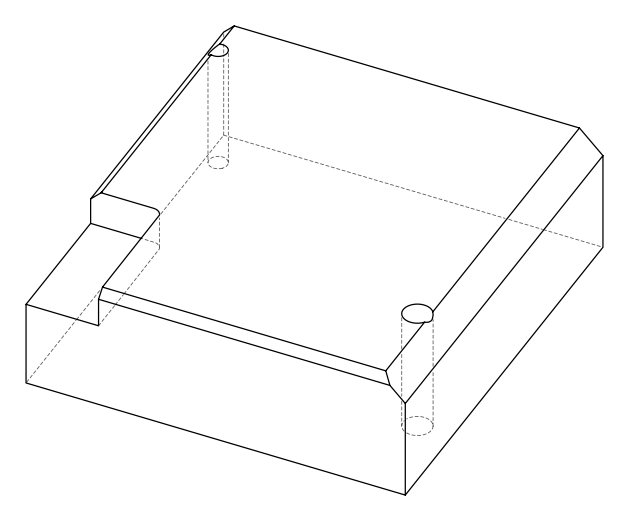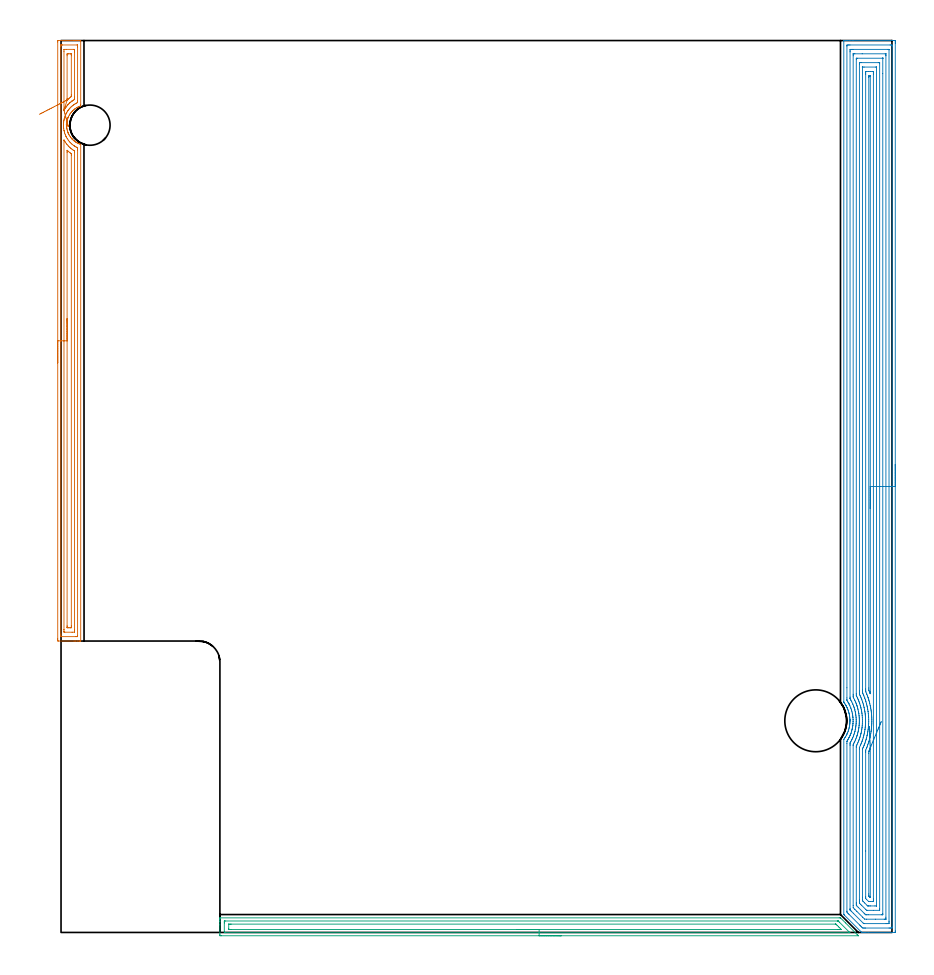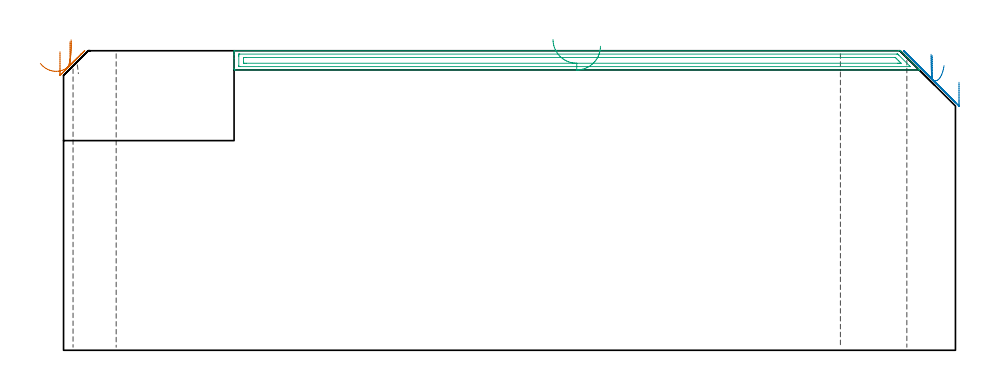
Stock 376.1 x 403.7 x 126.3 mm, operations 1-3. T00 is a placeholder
(PLAN: 9 operations, 6 tool changes, 66.7 min)
(1 AREA_MILL | FG_CHAMFER_SURFACE | UGT0205_001 | 8.91 min | 15026 mm3)
(2 AREA_MILL_1 | FG_CHAMFER_SURFACE_1 | UGT0205_001 | 29.22 min | 109583 mm3)
(3 AREA_MILL_2 | FG_CHAMFER_SURFACE_2 | UGT0205_001 | 7.07 min | 9468 mm3)
(4 MILL_CORNER_NOTCH_RECTANGULAR | CORNER_NOTCH_RECTANGULAR | NXT0201_012 | Follow Part, ap 4, ae 75% | 19.7 min | 358219 mm3)
(5 SPOT_DRILL | STEP1HOLE | NXT0321_9005460120000 | 0.05 min | 155 mm3)
(6 DRILL_BLIND_HOLE_INTO_CENTER | STEP1HOLE | UGT0301_229 | 0.08 min | 1547 mm3)
(7 GUN_DRILL_THROUGH_HOLE | STEP1HOLE | UGT0307_008 | 0.63 min | 10473 mm3)
(8 DRILL_TO_ENLARGE_THROUGH_HOLE | STEP1HOLE | UGT0301_251 | 0.54 min | 20427 mm3)
(9 INDEXABLE_INSERT_DRILL_THROUGH_HOLE_FROM_SOLID | STEP1HOLE_1 | NXT0302_027 | 0.52 min | 77670 mm3)
(TOOL UGT0205_001 | Chamfer Mill 20 x 3 x 45 deg. | D20 FL50 Z2)
(TOOL NXT0201_012 | ENDMILL 16mm [2P460-1600-NA 1630] | D16 FL38 Z6)
(TOOL NXT0321_9005460120000 | NC Spot Drill, 142deg, 12mm, Carbide, Uncoated | D12 PA142 FL30 Z2)
(TOOL UGT0301_229 | Twist Drill 11.9 mm | D11.9 PA118 FL100 Z2)
(TOOL UGT0307_008 | Gun Drill 11 mm | D11 PA130 FL24 Z1)
(TOOL UGT0301_251 | Twist Drill 18.2 mm | D18.2 PA118 FL135 Z2)
(TOOL NXT0302_027 | Index. Insert Drill 28mm [880-D2800L32-05] | D28 PA176 FL140 Z2)
(OP 1 AREA_MILL)
G17 G21 G94 G90
T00 M6
G54
G17 G0 G90 X-1.5 Y257.8 S1061 M3
G43 Z136.3 H0
Z125.9
G94 G1 Y257.838 Z125.028 F250.
Y257.952 Z124.164
Y258.141 Z123.312
Y258.403 Z122.48
Y258.737 Z121.674
Y259.14 Z120.9
Y259.609 Z120.164
Y260.14 Z119.472
Y260.729 Z118.829
Y261.372 Z118.24
Y262.064 Z117.708
Y262.8 Z117.24
Y263.574 Z116.837
Y264.38 Z116.503
Y265.212 Z116.241
Y266.064 Z116.052
Y266.928 Z115.938
Y267.8 Z115.9
X-1.499 Y403.087 Z115.901
X-1.497 Y403.471 Z115.902
X-1.492 Y403.69 Z115.905
X-1.12 Y403.7 Z116.277
X5.891 Z123.285
X6.441 Z123.837
X6.767 Z124.163
X7.317 Z124.713
X7.644 Z125.038
X8.297 Z125.696
X8.617 Z126.016
X8.76 Y403.698 Z126.153
X8.898 Y403.69 Z126.288
X8.9 Y403.534 Z126.3
Y374.512
X8.901 Y374.098 Z126.284
X8.783 Y374.052 Z126.171
X8.6 Y373.983 Z125.997
X8.52 Y373.954 Z125.918
X8.329 Y373.884 Z125.725
X8.082 Y373.782 Z125.476
X7.908 Y373.711 Z125.306
X7.883 Y373.701 Z125.282
X7.548 Y373.547 Z124.948
X6.988 Y373.234 Z124.388
X6.544 Y372.955 Z123.942
X6.329 Y372.807 Z123.727
X6.108 Y372.655 Z123.506
X5.641 Y372.263 Z123.04
X5.202 Y371.865 Z122.598
X5.169 Y371.833 Z122.566
X5.098 Y371.762 Z122.496
X4.705 Y371.322 Z122.103
X4.329 Y370.87 Z121.728
X4.138 Y370.59 Z121.535
X4.017 Y370.412 Z121.414
X3.866 Y370.171 Z121.264
X3.745 Y369.977 Z121.144
X3.412 Y369.362 Z120.811
X3.317 Y369.154 Z120.713
X3.285 Y369.085 Z120.682
X3.262 Y369.029 Z120.66
X3.156 Y368.769 Z120.555
X3.132 Y368.707 Z120.529
X3.105 Y368.641 Z120.503
X2.97 Y368.261 Z120.37
X2.946 Y368.193 Z120.346
X2.817 Y367.748 Z120.215
X2.71 Y367.3 Z120.107
X2.682 Y367.158 Z120.081
X2.626 Y366.855 Z120.024
X2.577 Y366.475 Z119.968
X2.567 Y366.408 Z119.96
X2.518 Y365.933 Z119.917
X2.513 Y365.727 Z119.91
Y365.724
X2.511 Y365.582 Z119.901
X2.509 Y365.516 Z119.9
Y365.324 Z119.899
X2.508 Y365.191 Z119.904
X2.512 Y365.026 Z119.912
X2.518 Y364.867 Z119.917
X2.537 Y364.623 Z119.937
X2.59 Y364.176 Z119.987
X2.652 Y363.796 Z120.047
X2.661 Y363.731 Z120.059
X2.757 Y363.283 Z120.156
X2.876 Y362.838 Z120.273
X3.022 Y362.39 Z120.419
X3.078 Y362.239 Z120.476
X3.165 Y362.01 Z120.56
X3.188 Y361.946 Z120.584
X3.239 Y361.822 Z120.639
X3.262 Y361.767 Z120.662
X3.295 Y361.689 Z120.694
X3.354 Y361.563 Z120.752
X3.413 Y361.436 Z120.811
X3.612 Y361.054 Z121.01
X3.754 Y360.811 Z121.154
X3.877 Y360.603 Z121.276
X4.164 Y360.161 Z121.563
X4.306 Y359.964 Z121.706
X4.586 Y359.611 Z121.985
X4.879 Y359.269 Z122.278
X4.92 Y359.227 Z122.319
X5.015 Y359.13 Z122.41
X5.108 Y359.033 Z122.505
X5.201 Y358.937 Z122.599
X5.504 Y358.651 Z122.903
X5.748 Y358.438 Z123.145
X5.818 Y358.377 Z123.215
X5.891 Y358.32 Z123.288
X6.094 Y358.161 Z123.494
X6.123 Y358.14 Z123.523
X6.329 Y357.997 Z123.725
X6.536 Y357.85 Z123.936
X6.547 Y357.843 Z123.947
X6.767 Y357.703 Z124.163
X6.989 Y357.559 Z124.387
X7.014 Y357.545 Z124.411
X7.116 Y357.484 Z124.513
X7.205 Y357.437 Z124.602
X7.496 Y357.285 Z124.895
X7.883 Y357.1 Z125.282
X8.009 Y357.048 Z125.407
X8.082 Y357.019 Z125.478
X8.247 Y356.95 Z125.646
X8.328 Y356.916 Z125.726
X8.777 Y356.751 Z126.176
X8.895 Y356.701 Z126.292
X8.9 Y356.652 Z126.3
Y132.066
X8.898 Y131.91 Z126.289
X8.76 Y131.902 Z126.153
X8.617 Y131.9 Z126.016
X8.297 Z125.696
X7.644 Z125.038
X6.441 Z123.837
X5.891 Z123.285
X-1.12 Y131.901 Z116.277
X-1.492 Y131.91 Z115.905
X-1.497 Y132.129 Z115.902
X-1.5 Y132.513 Z115.9
Y132.9
Y267.8
X-0.086 Z117.314
Y401.14
X-0.085 Y401.301 Z117.315
X-0.08 Y401.666 Z117.32
X-0.079 Y401.682 Z117.321
X-0.062 Y401.69 Z117.338
X0.007 Y401.695 Z117.407
X0.111 Y401.698 Z117.511
X0.242 Y401.7 Z117.642
X0.633 Z118.033
X7.253 Y401.699 Z124.653
X7.422 Y401.697 Z124.822
X7.452 Y401.694 Z124.852
X7.479 Y401.69 Z124.879
X7.48 Y401.651 Z124.88
X7.484 Y401.463 Z124.884
X7.485 Y401.301 Z124.885
X7.486 Y400.569 Z124.886
Y376.298
X7.484 Y375.932 Z124.884
X7.482 Y375.749 Z124.882
X7.479 Y375.659 Z124.879
X7.473 Y375.625 Z124.873
X7.444 Y375.609 Z124.844
X7.029 Y375.405 Z124.429
X6.859 Y375.311 Z124.259
X6.767 Y375.258 Z124.167
X6.305 Y374.983 Z123.705
X5.891 Y374.723 Z123.291
X5.765 Y374.64 Z123.165
X5.581 Y374.512 Z122.981
X5.262 Y374.26 Z122.662
X5.015 Y374.055 Z122.415
X4.783 Y373.854 Z122.183
X4.521 Y373.619 Z121.921
X4.325 Y373.428 Z121.725
X4.138 Y373.229 Z121.538
X3.903 Y372.966 Z121.303
X3.694 Y372.726 Z121.094
X3.499 Y372.484 Z120.899
X3.262 Y372.174 Z120.662
X3.122 Y371.975 Z120.522
X3.026 Y371.833 Z120.426
X2.777 Y371.434 Z120.177
X2.491 Y370.94 Z119.891
X2.386 Y370.746 Z119.786
X2.155 Y370.281 Z119.555
X2.051 Y370.047 Z119.451
X1.893 Y369.655 Z119.293
X1.712 Y369.154 Z119.112
X1.509 Y368.502 Z118.909
X1.459 Y368.312 Z118.859
X1.447 Y368.261 Z118.847
X1.364 Y367.889 Z118.764
X1.303 Y367.577 Z118.703
X1.265 Y367.368 Z118.665
X1.184 Y366.806 Z118.584
X1.15 Y366.475 Z118.55
X1.11 Y365.988 Z118.51
X1.098 Y365.582 Z118.498
X1.1 Y365.105 Z118.5
X1.116 Y364.689 Z118.516
X1.166 Y364.145 Z118.566
X1.207 Y363.796 Z118.607
X1.327 Y363.089 Z118.727
X1.367 Y362.903 Z118.767
X1.509 Y362.3 Z118.909
X1.59 Y362.01 Z118.99
X1.604 Y361.962 Z119.004
X1.628 Y361.889 Z119.028
X1.904 Y361.117 Z119.304
X2.197 Y360.416 Z119.597
X2.292 Y360.224 Z119.692
X2.386 Y360.046 Z119.786
X2.794 Y359.331 Z120.194
X3.262 Y358.618 Z120.662
X3.335 Y358.512 Z120.735
X3.355 Y358.485 Z120.755
X3.392 Y358.438 Z120.792
X3.732 Y358.027 Z121.132
X4.138 Y357.558 Z121.538
X4.151 Y357.545 Z121.551
X4.592 Y357.119 Z121.992
X5.015 Y356.733 Z122.415
X5.108 Y356.652 Z122.508
X5.891 Y356.081 Z123.291
X6.081 Y355.953 Z123.481
X6.38 Y355.759 Z123.78
X6.767 Y355.544 Z124.167
X7.203 Y355.314 Z124.603
X7.376 Y355.229 Z124.776
X7.424 Y355.204 Z124.824
X7.472 Y355.176 Z124.872
X7.479 Y355.13 Z124.879
X7.483 Y355.03 Z124.883
X7.485 Y354.866 Z124.885
X7.486 Y354.134 Z124.886
Y134.46
X7.485 Y134.299 Z124.885
X7.48 Y133.934 Z124.88
X7.479 Y133.918 Z124.879
X7.462 Y133.91 Z124.862
X7.393 Y133.905 Z124.793
X7.289 Y133.902 Z124.689
X7.159 Y133.9 Z124.559
X6.767 Z124.167
X0.147 Z117.547
X-0.022 Y133.903 Z117.378
X-0.052 Y133.906 Z117.348
X-0.079 Y133.91 Z117.321
X-0.08 Y133.949 Z117.32
X-0.084 Y134.137 Z117.316
X-0.085 Y134.299 Z117.315
X-0.086 Y135.031 Z117.314
Y267.8
X1.328 Z118.728
X1.329 Y358.438 Z118.729
X1.33 Y358.525 Z118.73
X1.332 Y358.619 Z118.732
X1.335 Y358.673 Z118.735
X1.384 Y358.595 Z118.784
X1.435 Y358.513 Z118.835
X1.479 Y358.438 Z118.879
X1.509 Y358.386 Z118.909
X1.826 Y357.869 Z119.226
X2.04 Y357.545 Z119.44
X2.386 Y357.04 Z119.786
X2.696 Y356.652 Z120.096
X3.262 Y355.999 Z120.662
X3.495 Y355.759 Z120.895
X3.822 Y355.441 Z121.222
X4.138 Y355.156 Z121.538
X4.477 Y354.866 Z121.877
X5.015 Y354.47 Z122.415
X5.297 Y354.266 Z122.697
X5.736 Y353.973 Z123.136
X5.891 Y353.879 Z123.291
X5.994 Y353.816 Z123.394
X6.048 Y353.779 Z123.448
X6.059 Y353.771 Z123.459
X6.065 Y353.736 Z123.465
X6.067 Y353.632 Z123.467
X6.071 Y353.264 Z123.471
Y353.08
Y136.794
X6.066 Y136.085 Z123.466
X6.065 Y135.908 Z123.465
X5.015 Y135.9 Z122.415
X1.689 Y135.901 Z119.089
X1.509 Y135.905 Z118.909
X1.335 Y135.911 Z118.735
X1.332 Y136.085 Z118.732
X1.33 Y136.267 Z118.73
X1.329 Y136.978 Z118.729
X1.328 Y137.162 Z118.728
Y267.8
X2.743 Z120.143
Y353.08
X2.745 Y353.606 Z120.145
X2.75 Y353.973 Z120.15
X2.757 Y354.03 Z120.157
X2.824 Y353.973 Z120.224
X3.262 Y353.574 Z120.662
X3.84 Y353.08 Z121.24
X4.138 Y352.853 Z121.538
X4.515 Y352.569 Z121.915
X4.628 Y352.481 Z122.028
X4.651 Y352.459 Z122.051
X4.653 Y352.427 Z122.053
X4.656 Y352.363 Z122.056
X4.657 Y352.187 Z122.057
Y351.658
Y138.764
X4.656 Y138.236 Z122.056
X4.654 Y138.059 Z122.054
X4.651 Y137.926 Z122.051
X4.562 Y137.91 Z121.962
X4.138 Y137.901 Z121.538
X4.109 Y137.9 Z121.509
X3.233 Z120.633
X2.841 Y137.907 Z120.241
X2.749 Y137.91 Z120.149
X2.746 Y137.972 Z120.146
X2.744 Y138.036 Z120.144
X2.743 Y138.4 Z120.143
Y138.764
Y267.8
Y268.672 Z120.181
Y269.537 Z120.295
Y270.388 Z120.483
Y271.22 Z120.746
Y272.026 Z121.08
Y272.8 Z121.482
Y273.536 Z121.951
Y274.228 Z122.482
Y274.871 Z123.072
Y275.46 Z123.715
Y275.992 Z124.407
Y276.46 Z125.143
Y276.863 Z125.916
Y277.197 Z126.722
Y277.459 Z127.554
Y277.648 Z128.406
Y277.762 Z129.271
Y277.8 Z130.143
G0 Z136.3
X3.184 Y365.171
Z130.91
G1 X3.231 Y364.997 Z130.057
X3.258 Y364.895 Z129.191
X3.266 Y364.867 Z128.319
X3.254 Y364.912 Z127.448
X3.222 Y365.03 Z126.584
X3.171 Y365.221 Z125.734
X3.102 Y365.482 Z124.905
X3.014 Y365.813 Z124.102
X2.908 Y366.209 Z123.332
X2.786 Y366.669 Z122.601
X2.647 Y367.189 Z121.914
X2.494 Y367.765 Z121.277
X2.327 Y368.392 Z120.694
X2.147 Y369.066 Z120.17
X1.957 Y369.781 Z119.709
X1.757 Y370.533 Z119.314
X1.549 Y371.315 Z118.988
X1.334 Y372.122 Z118.734
X1.333 Y372.126 Z118.733
X1.331 Y372.173 Z118.731
X1.329 Y372.541 Z118.729
X1.328 Y372.726 Z118.728
X1.329 Y398.806 Z118.729
X1.334 Y399.515 Z118.734
X1.335 Y399.692 Z118.735
X2.386 Y399.7 Z119.786
X5.711 Y399.699 Z123.111
X5.891 Y399.695 Z123.291
X6.065 Y399.689 Z123.465
X6.068 Y399.515 Z123.468
X6.07 Y399.333 Z123.47
X6.071 Y398.622 Z123.471
X6.072 Y398.438 Z123.472
X6.071 Y378.084 Z123.471
X6.068 Y377.371 Z123.468
X6.065 Y377.191 Z123.465
X6.057 Y377.022 Z123.457
X5.891 Y376.916 Z123.291
X5.519 Y376.677 Z122.919
X5.015 Y376.35 Z122.415
X4.984 Y376.329 Z122.384
X4.939 Y376.298 Z122.339
X4.491 Y375.938 Z121.891
X4.138 Y375.643 Z121.538
X4.011 Y375.534 Z121.411
X3.868 Y375.405 Z121.268
X3.555 Y375.106 Z120.955
X3.262 Y374.8 Z120.662
X3.125 Y374.651 Z120.525
X3.002 Y374.512 Z120.402
X2.719 Y374.172 Z120.119
X2.386 Y373.761 Z119.786
X2.324 Y373.681 Z119.724
X2.279 Y373.619 Z119.679
X1.966 Y373.153 Z119.366
X1.693 Y372.726 Z119.093
X1.623 Y372.609 Z119.023
X1.392 Y372.212 Z118.792
X1.339 Y372.128 Z118.739
X1.334 Y372.122 Z118.734
X2.751 Y376.774 Z120.151
X2.748 Y376.785 Z120.148
X2.745 Y376.824 Z120.145
X2.743 Y377.191 Z120.143
Y377.353
Y396.836
X2.744 Y397.364 Z120.144
X2.747 Y397.541 Z120.147
X2.749 Y397.674 Z120.149
X2.839 Y397.69 Z120.239
X3.262 Y397.699 Z120.662
X3.291 Y397.7 Z120.691
X4.138 Z121.538
X4.167 Z121.567
X4.559 Y397.692 Z121.959
X4.651 Y397.69 Z122.051
X4.654 Y397.628 Z122.054
X4.655 Y397.564 Z122.055
X4.657 Y397.201 Z122.057
Y396.836
Y379.341
X4.656 Y378.977 Z122.056
X4.653 Y378.452 Z122.053
X4.65 Y378.359 Z122.05
X4.642 Y378.324 Z122.042
X4.605 Y378.297 Z122.005
X4.304 Y378.084 Z121.704
X4.209 Y378.012 Z121.609
X4.138 Y377.956 Z121.538
X3.72 Y377.616 Z121.12
X3.262 Y377.233 Z120.662
X3.24 Y377.213 Z120.64
X2.778 Y376.791 Z120.178
X2.764 Y376.781 Z120.164
X2.751 Y376.774 Z120.151
X2.149 Y376.465 Z119.6
X1.507 Y376.134 Z119.11
X0.83 Y375.786 Z118.686
X0.122 Y375.421 Z118.329
X-0.611 Y375.044 Z118.043
X-1.363 Y374.657 Z117.829
X-2.129 Y374.263 Z117.691
X-2.903 Y373.865 Z117.628
X-3.679 Y373.466 Z117.641
X-4.45 Y373.069 Z117.73
X-5.212 Y372.677 Z117.894
X-5.958 Y372.293 Z118.133
X-6.683 Y371.92 Z118.443
X-7.381 Y371.561 Z118.824
X-8.047 Y371.218 Z119.271
X-8.676 Y370.895 Z119.782
X-9.263 Y370.593 Z120.353
X-9.803 Y370.315 Z120.979
G0 Z136.3
M5
M2
(OP 2 AREA_MILL_1)
G17 G21 G94 G90
T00 M6
G54
G17 G0 G90 X377.6 Y211.85 S1061 M3
G43 Z136.3 H0
Z113.
G94 G1 Y211.812 Z112.128 F250.
Y211.698 Z111.264
Y211.509 Z110.412
Y211.247 Z109.58
Y210.913 Z108.774
Y210.51 Z108.
Y210.041 Z107.264
Y209.51 Z106.572
Y208.921 Z105.929
Y208.278 Z105.34
Y207.586 Z104.809
Y206.85 Z104.34
Y206.076 Z103.937
Y205.27 Z103.603
Y204.438 Z103.341
Y203.586 Z103.152
Y202.722 Z103.038
Y201.85 Z103.
Y0.631
X377.596 Y0.284 Z103.002
X377.592 Y0.01 Z103.006
X377.314 Y0. Z103.283
X365.506 Z115.089
X364.095 Z116.501
X363.729 Z116.866
X362.997 Z117.602
X362.763 Z117.837
X362.4 Y0.004 Z118.2
X362.397 Y0.005 Z118.203
X362.239 Y0.161 Z118.361
X354.614 Y7.786 Z125.986
X354.339 Y8.064 Z126.256
X354.304 Y8.105 Z126.289
X354.3 Y8.233 Z126.3
Y87.379
X354.305 Y87.397 Z126.295
X354.31 Y87.415 Z126.289
X354.635 Y87.877 Z125.965
X354.847 Y88.196 Z125.751
X354.934 Y88.326 Z125.664
X355.163 Y88.701 Z125.437
X355.452 Y89.22 Z125.147
X355.677 Y89.665 Z124.92
X355.735 Y89.787 Z124.864
X355.818 Y89.964 Z124.781
X355.863 Y90.062 Z124.734
X355.888 Y90.114 Z124.71
X355.939 Y90.232 Z124.66
X356.047 Y90.483 Z124.552
X356.246 Y91.008 Z124.35
X356.344 Y91.288 Z124.255
X356.383 Y91.403 Z124.214
X356.401 Y91.454 Z124.197
X356.54 Y91.902 Z124.059
X356.661 Y92.348 Z123.937
X356.734 Y92.667 Z123.863
X356.764 Y92.796 Z123.833
X356.831 Y93.133 Z123.767
X356.93 Y93.644 Z123.666
X356.938 Y93.69 Z123.66
X356.995 Y94.136 Z123.603
X357.034 Y94.533 Z123.56
X357.039 Y94.584 Z123.555
X357.072 Y95.03 Z123.525
X357.084 Y95.306 Z123.515
X357.088 Y95.445 Z123.507
X357.093 Y95.822 Z123.502
X357.094 Y95.924 Z123.504
X357.089 Y96.105 Z123.506
X357.088 Y96.158 Z123.509
X357.082 Y96.322
X357.081 Y96.371 Z123.511
X357.058 Y96.819 Z123.539
X357.015 Y97.265 Z123.581
X356.932 Y97.955 Z123.668
X356.895 Y98.158 Z123.705
X356.81 Y98.558 Z123.787
X356.707 Y99.053 Z123.891
X356.675 Y99.184 Z123.924
X356.596 Y99.501 Z124.003
X356.466 Y99.947 Z124.131
X356.426 Y100.073 Z124.174
X356.401 Y100.148 Z124.198
X356.334 Y100.346 Z124.263
X356.318 Y100.395 Z124.279
X356.157 Y100.841 Z124.442
X356.047 Y101.119 Z124.552
X356.031 Y101.155 Z124.567
X355.993 Y101.241 Z124.602
X355.928 Y101.396 Z124.67
X355.914 Y101.428 Z124.684
X355.795 Y101.688 Z124.801
X355.774 Y101.735 Z124.823
X355.544 Y102.199 Z125.055
X355.439 Y102.398 Z125.16
X355.316 Y102.629 Z125.282
X355.291 Y102.673 Z125.307
X355.162 Y102.9 Z125.437
X354.971 Y103.214 Z125.628
X354.772 Y103.523 Z125.827
X354.407 Y104.05 Z126.193
X354.305 Y104.206 Z126.29
X354.3 Y104.371 Z126.3
Y403.516
X354.303 Y403.691 Z126.288
X354.342 Y403.7 Z126.249
X354.751 Z125.849
X355.003 Z125.597
X355.735 Z124.86
X356.989 Z123.608
X358.4 Z122.196
X376.427 Z104.171
X377.053 Y403.696 Z103.544
X377.592 Y403.692 Z103.006
X377.594 Y403.613 Z103.004
X377.598 Y403.069 Z103.002
X377.6 Y402.518 Z103.
Y201.85
X376.186 Z104.414
X376.185 Y2.42 Z104.415
Y2.4
X376.165 Y2.01 Z104.435
X375.691 Y2.003 Z104.909
X375.277 Y2.001 Z105.323
X374.806 Y2. Z105.794
X364.146 Z116.454
X363.729 Y2.002 Z116.871
X363.253 Y2.005 Z117.347
X362.841 Y2.018 Z117.759
X362.432 Y2.42 Z118.168
X361.953 Y2.897 Z118.647
X361.535 Y3.314 Z119.065
X356.623 Y8.227 Z123.977
X356.173 Y8.68 Z124.427
X355.735 Y9.127 Z124.865
X355.715 Y9.574 Z124.885
Y9.595
X355.714 Y85.59 Z124.886
X355.717 Y86.485 Z124.883
X355.718 Y86.502 Z124.882
X355.735 Y86.596 Z124.865
X356.033 Y87.079 Z124.567
X356.216 Y87.379 Z124.384
X356.365 Y87.639 Z124.235
X356.623 Y88.102 Z123.977
X356.682 Y88.214 Z123.918
X356.711 Y88.273 Z123.889
X356.97 Y88.819 Z123.63
X357.132 Y89.168 Z123.468
X357.201 Y89.324 Z123.399
X357.246 Y89.434 Z123.354
X357.494 Y90.062 Z123.106
X357.497 Y90.069 Z123.103
X357.511 Y90.111 Z123.089
X357.719 Y90.747 Z122.881
X357.784 Y90.956 Z122.816
X357.922 Y91.437 Z122.678
X358.03 Y91.851 Z122.57
X358.07 Y92.016 Z122.53
X358.1 Y92.152 Z122.5
X358.22 Y92.745 Z122.38
X358.249 Y92.896 Z122.351
X358.309 Y93.236 Z122.291
X358.369 Y93.639 Z122.231
X358.373 Y93.667 Z122.227
X358.4 Y93.892 Z122.2
X358.454 Y94.479 Z122.146
X358.458 Y94.533 Z122.142
X358.498 Y95.329 Z122.102
X358.5 Y95.428 Z122.1
X358.499 Y96.222 Z122.101
X358.496 Y96.322 Z122.104
X358.451 Y97.165 Z122.149
X358.447 Y97.216 Z122.153
X358.4 Y97.691 Z122.2
X358.34 Y98.171 Z122.26
X358.264 Y98.62 Z122.336
X358.188 Y99.005 Z122.412
X358.133 Y99.274 Z122.467
X357.989 Y99.899 Z122.611
X357.84 Y100.462 Z122.76
X357.741 Y100.794 Z122.859
X357.511 Y101.485 Z123.089
X357.438 Y101.688 Z123.162
X357.393 Y101.807 Z123.207
X357.064 Y102.582 Z123.536
X356.648 Y103.452 Z123.952
X356.635 Y103.476 Z123.965
X356.623 Y103.498 Z123.977
X356.311 Y104.056 Z124.289
X356.125 Y104.371 Z124.475
X355.735 Y105.007 Z124.865
X355.716 Y105.265 Z124.884
X355.715 Y105.285 Z124.885
X355.714 Y106.159 Z124.886
Y110.757
X355.715 Y401.28 Z124.885
Y401.3
X355.735 Y401.69 Z124.865
X356.209 Y401.697 Z124.391
X356.623 Y401.699 Z123.977
X357.094 Y401.7 Z123.506
X375.277 Y401.699 Z105.323
X375.751 Y401.697 Z104.849
X376.165 Y401.69 Z104.435
X376.184 Y401.28 Z104.416
X376.185 Y401.26 Z104.415
X376.186 Y201.85 Z104.414
X374.772 Z105.828
X374.771 Y5.103 Z105.829
X374.77 Y4.718 Z105.83
X374.767 Y4.209 Z105.833
X374.765 Y4.025 Z105.835
X374.587 Y4.008 Z106.013
X374.388 Y4.004 Z106.212
X373.707 Y4. Z106.893
X373.5 Z107.1
X363.729 Y4.001 Z116.871
X363.522 Y4.005 Z117.078
X363.384 Y4.01 Z117.216
X363.293 Y4.018 Z117.307
X363.254 Y4.054 Z117.346
X363.092 Y4.209 Z117.508
X358.619 Y8.68 Z121.981
X357.725 Y9.574 Z122.875
X357.511 Y9.79 Z123.089
X357.176 Y10.134 Z123.424
X357.136 Y10.175 Z123.464
X357.133 Y10.238 Z123.467
X357.13 Y10.34 Z123.47
X357.129 Y10.469 Z123.471
X357.128 Y10.854 Z123.472
X357.129 Y84.696 Z123.471
X357.13 Y85.081 Z123.47
X357.133 Y85.59 Z123.467
X357.135 Y85.78 Z123.465
X357.201 Y85.903 Z123.399
X357.528 Y86.485 Z123.072
X357.829 Y87.059 Z122.771
X357.988 Y87.379 Z122.612
X358.122 Y87.659 Z122.478
X358.407 Y88.273 Z122.193
X358.654 Y88.911 Z121.946
X358.751 Y89.168 Z121.849
X358.889 Y89.57 Z121.711
X359.052 Y90.062 Z121.548
X359.107 Y90.244 Z121.493
X359.288 Y90.872 Z121.312
X359.305 Y90.939 Z121.295
X359.31 Y90.956 Z121.29
X359.471 Y91.667 Z121.129
X359.509 Y91.851 Z121.091
X359.618 Y92.412 Z120.982
X359.68 Y92.745 Z120.92
X359.741 Y93.183 Z120.859
X359.796 Y93.639 Z120.804
X359.829 Y93.989 Z120.771
X359.871 Y94.533 Z120.729
X359.887 Y94.824 Z120.713
X359.913 Y95.428 Z120.687
X359.914 Y95.692 Z120.686
X359.909 Y96.322 Z120.691
X359.897 Y96.603 Z120.703
X359.862 Y97.216 Z120.738
X359.835 Y97.56 Z120.765
X359.777 Y98.111 Z120.823
X359.719 Y98.571 Z120.881
X359.652 Y99.005 Z120.948
X359.527 Y99.659 Z121.073
X359.474 Y99.899 Z121.126
X359.288 Y100.723 Z121.312
X359.27 Y100.794 Z121.33
X359.263 Y100.819 Z121.337
X359.007 Y101.688 Z121.593
X358.865 Y102.113 Z121.735
X358.697 Y102.582 Z121.903
X358.4 Y103.332 Z122.2
X358.34 Y103.476 Z122.26
X358.295 Y103.582 Z122.305
X357.911 Y104.371 Z122.689
X357.778 Y104.639 Z122.822
X357.511 Y105.143 Z123.089
X357.445 Y105.265 Z123.155
X357.357 Y105.421 Z123.243
X357.158 Y105.766 Z123.442
X357.135 Y105.813 Z123.465
X357.133 Y105.842 Z123.467
X357.131 Y105.905 Z123.469
X357.129 Y106.159 Z123.471
X357.128 Y106.545 Z123.472
X357.129 Y398.597 Z123.471
X357.13 Y398.982 Z123.47
X357.133 Y399.491 Z123.467
X357.135 Y399.675 Z123.465
X357.313 Y399.692 Z123.288
X357.511 Y399.696 Z123.089
X358.193 Y399.7 Z122.407
X358.4 Z122.2
X374.388 Y399.699 Z106.212
X374.596 Y399.695 Z106.004
X374.733 Y399.69 Z105.867
X374.765 Y399.684 Z105.835
X374.767 Y399.666 Z105.833
X374.769 Y399.62 Z105.831
X374.771 Y399.491 Z105.829
X374.772 Y201.85 Z105.828
X373.357 Z107.243
Y6.892
X373.355 Y6.143 Z107.245
X373.352 Y6.035 Z107.248
X373.35 Y6.012 Z107.25
X373.331 Y6.008 Z107.269
X373.276 Y6.005 Z107.324
X373.055 Y6.001 Z107.545
X372.612 Y6. Z107.988
X368.615 Z111.985
X364.618 Z115.982
X363.729 Y6.029 Z116.871
X362.857 Y6.892 Z117.743
X360.174 Y9.574 Z120.426
X359.288 Y10.46 Z121.312
X358.55 Y11.212 Z122.05
X358.543 Y12.257 Z122.057
Y84.551
X358.545 Y84.696 Z122.055
X358.55 Y85.068 Z122.05
X358.677 Y85.312 Z121.923
X358.822 Y85.59 Z121.778
X358.981 Y85.9 Z121.619
X359.288 Y86.51 Z121.312
X359.553 Y87.112 Z121.047
X359.667 Y87.379 Z120.933
X359.813 Y87.744 Z120.787
X360.019 Y88.273 Z120.581
X360.061 Y88.389 Z120.539
X360.176 Y88.722 Z120.424
X360.286 Y89.058 Z120.314
X360.32 Y89.168 Z120.28
X360.488 Y89.748 Z120.112
X360.575 Y90.062 Z120.025
X360.675 Y90.454 Z119.925
X360.794 Y90.956 Z119.806
X360.843 Y91.179 Z119.757
X360.981 Y91.851 Z119.619
X360.995 Y91.92 Z119.605
X361.065 Y92.296 Z119.535
X361.12 Y92.689 Z119.48
X361.127 Y92.745 Z119.473
X361.211 Y93.492 Z119.389
X361.225 Y93.639 Z119.375
X361.278 Y94.318 Z119.322
X361.291 Y94.533 Z119.309
X361.319 Y95.171 Z119.281
X361.327 Y95.428 Z119.273
Y96.058
X361.323 Y96.322 Z119.277
X361.296 Y96.983 Z119.304
X361.281 Y97.216 Z119.319
X361.226 Y97.948 Z119.374
X361.21 Y98.111 Z119.39
X361.113 Y98.956 Z119.487
X361.106 Y99.005 Z119.494
X361.065 Y99.275 Z119.535
X360.949 Y99.899 Z119.651
X360.92 Y100.045 Z119.68
X360.754 Y100.794 Z119.846
X360.66 Y101.201 Z119.94
X360.533 Y101.688 Z120.067
X360.323 Y102.434 Z120.277
X360.276 Y102.582 Z120.324
X360.176 Y102.879 Z120.424
X359.962 Y103.476 Z120.638
X359.828 Y103.827 Z120.772
X359.604 Y104.371 Z120.996
X359.509 Y104.594 Z121.091
X359.288 Y105.074 Z121.312
X359.197 Y105.265 Z121.403
X359.111 Y105.443 Z121.489
X358.744 Y106.159 Z121.856
X358.55 Y106.538 Z122.05
X358.544 Y106.908 Z122.056
Y107.054
X358.543 Y107.804 Z122.057
Y396.808
X358.545 Y397.556 Z122.055
X358.548 Y397.665 Z122.052
X358.549 Y397.688 Z122.051
X358.569 Y397.692 Z122.031
X358.624 Y397.695 Z121.976
X358.845 Y397.699 Z121.755
X359.288 Y397.7 Z121.312
X362.619 Z117.981
X373.056 Y397.699 Z107.544
X373.276 Y397.696 Z107.324
X373.33 Y397.692 Z107.27
X373.351 Y397.689 Z107.249
X373.352 Y397.672 Z107.248
X373.354 Y397.598 Z107.246
X373.357 Y396.952 Z107.243
Y396.808
Y201.85
X371.943 Z108.657
X371.942 Y8.46 Z108.658
X371.939 Y8.238 Z108.661
X371.936 Y8.092 Z108.664
X371.928 Y8.01 Z108.672
X371.892 Y8.007 Z108.708
X371.724 Y8.003 Z108.876
X371.51 Y8. Z109.09
X365.293 Z115.307
X364.618 Y8.004 Z115.982
X364.397 Y8.007 Z116.203
X364.23 Y8.019 Z116.37
X364.187 Y8.023 Z116.413
X364.078 Y8.127 Z116.522
X363.939 Y8.262 Z116.661
X363.729 Y8.469 Z116.871
X363.518 Y8.68 Z117.082
X360.836 Y11.363 Z119.764
X360.176 Y12.034 Z120.424
X359.964 Y12.257 Z120.636
X359.961 Y12.474 Z120.639
X359.958 Y13.152 Z120.642
X359.957 Y13.372 Z120.643
Y83.802
X359.959 Y84.021 Z120.641
X359.964 Y84.358 Z120.636
X359.968 Y84.396 Z120.632
X359.983 Y84.432 Z120.617
X360.022 Y84.51 Z120.578
X360.118 Y84.696 Z120.482
X360.138 Y84.735 Z120.462
X360.176 Y84.811 Z120.424
X360.428 Y85.337 Z120.172
X360.546 Y85.59 Z120.054
X360.707 Y85.951 Z119.893
X360.938 Y86.485 Z119.662
X360.975 Y86.574 Z119.625
X361.065 Y86.798 Z119.535
X361.224 Y87.218 Z119.376
X361.282 Y87.379 Z119.318
X361.454 Y87.881 Z119.146
X361.583 Y88.273 Z119.017
X361.67 Y88.558 Z118.93
X361.852 Y89.168 Z118.748
X361.874 Y89.247 Z118.726
X361.953 Y89.543 Z118.647
X362.054 Y89.96 Z118.546
X362.078 Y90.062 Z118.522
X362.215 Y90.692 Z118.385
X362.27 Y90.956 Z118.33
X362.362 Y91.439 Z118.238
X362.437 Y91.851 Z118.163
X362.488 Y92.206 Z118.112
X362.557 Y92.745 Z118.043
X362.586 Y93.002 Z118.014
X362.648 Y93.639 Z117.952
X362.663 Y93.818 Z117.937
X362.71 Y94.533 Z117.89
X362.717 Y94.659 Z117.883
X362.744 Y95.428 Z117.856
X362.745 Y95.524 Z117.855
X362.741 Y96.322 Z117.859
X362.739 Y96.424 Z117.861
X362.703 Y97.216 Z117.897
X362.695 Y97.364 Z117.905
X362.636 Y98.111 Z117.964
X362.615 Y98.339 Z117.985
X362.537 Y99.005 Z118.063
X362.493 Y99.355 Z118.107
X362.405 Y99.899 Z118.195
X362.308 Y100.436 Z118.292
X362.234 Y100.794 Z118.366
X362.067 Y101.573 Z118.533
X362.04 Y101.688 Z118.56
X361.953 Y102.042 Z118.647
X361.806 Y102.582 Z118.794
X361.748 Y102.788 Z118.852
X361.537 Y103.476 Z119.063
X361.323 Y104.11 Z119.277
X361.227 Y104.371 Z119.373
X361.065 Y104.797 Z119.535
X360.874 Y105.265 Z119.726
X360.737 Y105.595 Z119.863
X360.47 Y106.159 Z120.13
X360.176 Y106.769 Z120.424
X360.037 Y107.054 Z120.563
X359.989 Y107.156 Z120.611
X359.964 Y107.222 Z120.636
X359.962 Y107.27 Z120.638
X359.958 Y107.948 Z120.642
X359.957 Y108.169 Z120.643
X359.958 Y395.24 Z120.642
X359.961 Y395.462 Z120.639
X359.964 Y395.608 Z120.636
X359.971 Y395.69 Z120.629
X360.008 Y395.693 Z120.592
X360.176 Y395.697 Z120.424
X360.389 Y395.699 Z120.211
X371.724 Z108.876
X371.938 Y395.698 Z108.662
X371.941 Y395.695 Z108.659
X371.942 Y395.694 Z108.658
X371.943 Y388.769 Z108.657
Y201.85
X370.529 Z110.071
Y10.778
X370.528 Y10.469 Z110.072
X370.525 Y10.176 Z110.075
X370.522 Y10.032 Z110.078
X370.515 Y10.01 Z110.085
X370.479 Y10.006 Z110.121
X370.411 Y10.002 Z110.189
X367.748 Y10. Z112.852
X365.083 Z115.517
X364.85 Y10.001 Z115.75
X364.734 Y10.003 Z115.866
X364.676 Y10.007 Z115.924
X364.649 Y10.011 Z115.951
X364.618 Y10.038 Z115.982
X364.18 Y10.469 Z116.42
X362.39 Y12.257 Z118.21
X361.953 Y12.698 Z118.647
X361.507 Y13.152 Z119.093
X361.378 Y13.303 Z119.222
X361.376 Y13.445 Z119.224
X361.372 Y13.736 Z119.228
X361.371 Y14.046 Z119.229
Y14.632
Y82.907
X361.373 Y83.491 Z119.227
X361.376 Y83.647 Z119.224
X361.378 Y83.722 Z119.222
X361.411 Y83.802 Z119.189
X361.865 Y84.785 Z118.735
X361.953 Y84.985 Z118.647
X362.131 Y85.411 Z118.469
X362.204 Y85.59 Z118.396
X362.383 Y86.052 Z118.217
X362.546 Y86.485 Z118.054
X362.624 Y86.703 Z117.976
X362.855 Y87.379 Z117.745
X363.056 Y88.057 Z117.544
X363.118 Y88.273 Z117.482
X363.249 Y88.757 Z117.351
X363.353 Y89.168 Z117.247
X363.426 Y89.473 Z117.174
X363.56 Y90.062 Z117.04
X363.59 Y90.202 Z117.01
X363.729 Y90.893 Z116.871
X363.739 Y90.946 Z116.861
X363.741 Y90.956 Z116.859
X363.863 Y91.716 Z116.737
X363.882 Y91.851 Z116.718
X363.963 Y92.509 Z116.637
X363.989 Y92.745 Z116.611
X364.044 Y93.322 Z116.556
X364.069 Y93.639 Z116.531
X364.104 Y94.156 Z116.496
X364.124 Y94.533 Z116.476
X364.143 Y95.011 Z116.457
X364.155 Y95.428 Z116.445
X364.156 Y95.893 Z116.444
X364.152 Y96.322 Z116.448
X364.137 Y96.806 Z116.463
X364.117 Y97.216 Z116.483
X364.086 Y97.752 Z116.514
X364.057 Y98.111 Z116.543
X364.002 Y98.73 Z116.598
X363.972 Y99.005 Z116.628
X363.882 Y99.746 Z116.718
X363.859 Y99.899 Z116.741
X363.729 Y100.682 Z116.871
X363.709 Y100.794 Z116.891
X363.704 Y100.819 Z116.896
X363.52 Y101.688 Z117.08
X363.461 Y101.958 Z117.139
X363.311 Y102.582 Z117.289
X363.166 Y103.149 Z117.434
X363.073 Y103.476 Z117.527
X362.841 Y104.271 Z117.759
X362.809 Y104.371 Z117.791
X362.792 Y104.42 Z117.808
X362.492 Y105.265 Z118.108
X362.274 Y105.836 Z118.326
X362.142 Y106.159 Z118.458
X361.953 Y106.611 Z118.647
X361.751 Y107.054 Z118.849
X361.572 Y107.437 Z119.028
X361.412 Y107.781 Z119.188
X361.378 Y107.874 Z119.222
X361.377 Y107.948 Z119.223
X361.372 Y108.533 Z119.228
X361.371 Y108.842 Z119.229
Y109.428
Y392.922
X361.372 Y393.231 Z119.228
X361.375 Y393.524 Z119.225
X361.378 Y393.668 Z119.222
X361.385 Y393.69 Z119.215
X361.421 Y393.694 Z119.179
X361.489 Y393.698 Z119.111
X361.953 Y393.7 Z118.647
X362.376 Z118.224
X369.947 Z110.653
X370.371 Y393.698 Z110.229
X370.51 Y393.692 Z110.09
X370.521 Y393.69 Z110.079
X370.524 Y393.676 Z110.076
X370.527 Y393.632 Z110.073
X370.528 Y393.54 Z110.072
X370.529 Y201.85 Z110.071
X369.115 Z111.485
X369.114 Y12.145 Z111.486
X369.11 Y12.033 Z111.49
X369.108 Y12.008 Z111.492
X369.105 Y12.005 Z111.495
X369.091 Y12.002 Z111.509
X369.059 Y12.001 Z111.541
X368.426 Y12. Z112.174
X366.394 Z114.206
X365.761 Y12.001 Z114.839
X365.506 Y12.004 Z115.094
X365.251 Y12.01 Z115.349
X365.093 Y12.016 Z115.507
X365.009 Y12.095 Z115.591
X364.841 Y12.257 Z115.759
X363.729 Y13.368 Z116.871
X363.056 Y14.046 Z117.544
X362.841 Y14.268 Z117.759
X362.791 Y14.94 Z117.809
X362.788 Y14.994 Z117.812
X362.785 Y15.835 Z117.815
Y15.891
X362.786 Y82.907 Z117.814
Y82.963
X362.789 Y83.02 Z117.811
X362.795 Y83.118 Z117.805
X362.841 Y83.23 Z117.759
X363.017 Y83.624 Z117.583
X363.095 Y83.802 Z117.505
X363.285 Y84.249 Z117.315
X363.47 Y84.696 Z117.13
X363.545 Y84.882 Z117.055
X363.729 Y85.355 Z116.871
X363.793 Y85.526 Z116.807
X363.816 Y85.59 Z116.784
X364.019 Y86.193 Z116.581
X364.114 Y86.485 Z116.486
X364.235 Y86.87 Z116.365
X364.388 Y87.379 Z116.212
X364.439 Y87.558 Z116.161
X364.618 Y88.204 Z115.982
X364.631 Y88.259 Z115.969
X364.635 Y88.273 Z115.965
X364.802 Y88.982 Z115.798
X364.843 Y89.168 Z115.757
X364.96 Y89.717 Z115.64
X365.029 Y90.062 Z115.571
X365.105 Y90.465 Z115.495
X365.189 Y90.956 Z115.411
X365.233 Y91.231 Z115.367
X365.318 Y91.851 Z115.282
X365.339 Y92.018 Z115.261
X365.42 Y92.745 Z115.18
X365.427 Y92.824 Z115.173
X365.496 Y93.639 Z115.104
Y93.649
X365.506 Y93.792 Z115.094
X365.545 Y94.494 Z115.055
X365.546 Y94.533 Z115.054
X365.573 Y95.36 Z115.027
X365.574 Y95.428 Z115.026
X365.572 Y96.255 Z115.028
X365.54 Y97.216 Z115.06
X365.506 Y97.83 Z115.094
X365.486 Y98.111 Z115.114
X365.484 Y98.133 Z115.116
X365.405 Y99.005 Z115.195
X365.394 Y99.118 Z115.206
X365.299 Y99.899 Z115.301
X365.267 Y100.14 Z115.333
X365.16 Y100.794 Z115.44
X365.087 Y101.215 Z115.513
X364.993 Y101.688 Z115.607
X364.859 Y102.339 Z115.741
X364.804 Y102.582 Z115.796
X364.618 Y103.379 Z115.982
X364.592 Y103.476 Z116.008
X364.583 Y103.511 Z116.017
X364.34 Y104.371 Z116.26
X364.226 Y104.765 Z116.374
X364.067 Y105.265 Z116.533
X363.783 Y106.105 Z116.817
X363.763 Y106.159 Z116.837
X363.729 Y106.25 Z116.871
X363.407 Y107.054 Z117.193
X363.184 Y107.603 Z117.416
X363.03 Y107.948 Z117.57
X362.841 Y108.371 Z117.759
X362.792 Y108.842 Z117.808
X362.789 Y108.895 Z117.811
X362.785 Y109.737 Z117.815
Y109.793
X362.786 Y391.555 Z117.814
X362.789 Y391.667 Z117.811
X362.792 Y391.692 Z117.808
X362.794 Y391.695 Z117.806
X362.809 Y391.698 Z117.791
X362.841 Y391.699 Z117.759
X363.474 Y391.7 Z117.126
X368.805 Y391.699 Z111.795
X369.059 Y391.693 Z111.541
X369.093 Y391.69 Z111.507
X369.108 Y391.68 Z111.492
X369.114 Y391.443 Z111.486
X369.115 Y201.85 Z111.485
X367.7 Z112.9
Y15.414
Y14.94
X367.698 Y14.522 Z112.902
X367.693 Y14.046 Z112.907
X367.325 Y14.003 Z113.275
X366.394 Y14.001 Z114.206
X365.541 Y14.01 Z115.059
X365.506 Y14.041 Z115.094
X365.501 Y14.046 Z115.099
X364.618 Y14.929 Z115.982
X364.606 Y14.94 Z115.994
X364.207 Y15.354 Z116.393
X364.203 Y15.835 Z116.397
X364.2 Y16.255 Z116.4
X364.199 Y36.861 Z116.401
X364.2 Y81.539 Z116.4
X364.203 Y82.013 Z116.397
X364.206 Y82.428 Z116.394
X364.217 Y82.541 Z116.383
X364.618 Y83.499 Z115.982
X364.705 Y83.714 Z115.895
X364.739 Y83.802 Z115.861
X364.951 Y84.36 Z115.649
X365.076 Y84.696 Z115.524
X365.188 Y85.016 Z115.412
X365.384 Y85.59 Z115.216
X365.414 Y85.683 Z115.186
X365.506 Y85.975 Z115.094
X365.623 Y86.367 Z114.977
X365.657 Y86.485 Z114.943
X365.819 Y87.064 Z114.781
X365.903 Y87.379 Z114.697
X366.003 Y87.773 Z114.597
X366.125 Y88.273 Z114.475
X366.176 Y88.493 Z114.424
X366.324 Y89.168 Z114.276
X366.336 Y89.226 Z114.264
X366.394 Y89.516 Z114.206
X366.481 Y89.975 Z114.119
X366.496 Y90.062 Z114.104
X366.606 Y90.743 Z113.994
X366.637 Y90.956 Z113.963
X366.712 Y91.53 Z113.888
X366.751 Y91.851 Z113.849
X366.802 Y92.334 Z113.798
X366.841 Y92.745 Z113.759
X366.875 Y93.155 Z113.725
X366.91 Y93.639 Z113.69
X366.932 Y93.992 Z113.668
X366.958 Y94.533 Z113.642
X366.969 Y94.848 Z113.631
X366.984 Y95.428 Z113.616
X366.985 Y95.727 Z113.615
X366.98 Y96.322 Z113.62
X366.974 Y96.633 Z113.626
X366.952 Y97.216 Z113.648
X366.935 Y97.566 Z113.665
X366.901 Y98.111 Z113.699
X366.871 Y98.525 Z113.729
X366.828 Y99.005 Z113.772
X366.778 Y99.513 Z113.822
X366.733 Y99.899 Z113.867
X366.653 Y100.533 Z113.947
X366.613 Y100.794 Z113.987
X366.481 Y101.601 Z114.119
X366.465 Y101.688 Z114.135
X366.394 Y102.054 Z114.206
X366.285 Y102.582 Z114.315
X366.255 Y102.722 Z114.345
X366.082 Y103.476 Z114.518
X365.985 Y103.889 Z114.615
X365.858 Y104.371 Z114.742
X365.659 Y105.111 Z114.941
X365.614 Y105.265 Z114.986
X365.506 Y105.625 Z115.094
X365.334 Y106.159 Z115.266
X365.247 Y106.42 Z115.353
X365.022 Y107.054 Z115.578
X364.719 Y107.845 Z115.881
X364.679 Y107.948 Z115.921
X364.618 Y108.099 Z115.982
X364.306 Y108.842 Z116.294
X364.22 Y109.049 Z116.38
X364.207 Y109.256 Z116.393
X364.202 Y109.737 Z116.398
X364.2 Y110.157 Z116.4
Y388.286
Y388.76
X364.202 Y389.178 Z116.398
X364.207 Y389.654 Z116.393
X364.575 Y389.697 Z116.025
X364.618 Y389.698 Z115.982
X365.46 Y389.7 Z115.14
X366.348 Z114.252
X367.238 Y389.698 Z113.362
X367.282 Y389.695 Z113.318
X367.693 Y389.654 Z112.907
X367.697 Y389.236 Z112.903
X367.7 Y388.76 Z112.9
Y388.339
Y201.85
X366.286 Z114.314
Y108.842
X366.282 Y108.295 Z114.318
X366.279 Y108.064 Z114.321
X366.248 Y108.089 Z114.352
X366.235 Y108.108 Z114.365
X365.943 Y108.842 Z114.657
X365.819 Y109.15 Z114.781
X365.633 Y109.608 Z114.967
X365.621 Y109.737 Z114.979
X365.614 Y110.631 Z114.986
X365.615 Y386.971 Z114.985
X365.621 Y387.647 Z114.979
X365.623 Y387.691 Z114.977
X365.675 Y387.695 Z114.925
X366.249 Y387.691 Z114.351
X366.279 Y387.69 Z114.321
X366.281 Y387.658 Z114.319
X366.284 Y387.576 Z114.316
X366.285 Y387.411 Z114.315
X366.286 Y201.85 Z114.314
Y200.978 Z114.352
Y200.113 Z114.466
Y199.262 Z114.654
Y198.43 Z114.917
Y197.624 Z115.251
Y196.85 Z115.653
Y196.114 Z116.122
Y195.422 Z116.653
Y194.779 Z117.243
Y194.19 Z117.886
Y193.658 Z118.578
Y193.19 Z119.314
Y192.787 Z120.088
Y192.453 Z120.894
Y192.191 Z121.726
Y192.002 Z122.577
Y191.888 Z123.442
Y191.85 Z124.314
G0 Z136.3
X365.822 Y93.09
Z124.79
G1 Y93.094 Z123.917
X365.825 Y93.022 Z123.048
X365.832 Y92.874 Z122.188
X365.843 Y92.652 Z121.344
X365.857 Y92.358 Z120.523
X365.875 Y91.993 Z119.731
X365.895 Y91.56 Z118.974
X365.919 Y91.063 Z118.257
X365.946 Y90.506 Z117.586
X365.975 Y89.892 Z116.967
X366.007 Y89.227 Z116.403
X366.041 Y88.516 Z115.9
X366.077 Y87.763 Z115.461
X366.115 Y86.975 Z115.089
X366.154 Y86.157 Z114.787
X366.195 Y85.316 Z114.557
X366.236 Y84.459 Z114.402
X366.277 Y83.591 Z114.323
X366.28 Y83.535 Z114.32
X366.283 Y83.411 Z114.317
X366.286 Y83.016 Z114.314
Y82.907
Y16.288
X366.284 Y16.116 Z114.316
X366.281 Y16.031 Z114.319
X366.28 Y16.015 Z114.32
X366.269 Y16.01 Z114.331
X366.226 Y16.004 Z114.374
X366.085 Y16.007 Z114.515
X366.014 Y16.01 Z114.586
X365.94 Y16.068 Z114.66
X365.814 Y16.19 Z114.786
X365.704 Y16.301 Z114.896
X365.633 Y16.375 Z114.967
X365.621 Y16.456 Z114.979
X365.616 Y16.618 Z114.984
X365.615 Y16.729 Z114.985
X365.614 Y17.406 Z114.986
Y81.119
X365.617 Y81.796 Z114.983
X365.619 Y81.899 Z114.981
X365.624 Y81.955 Z114.976
X365.644 Y82.013 Z114.956
X365.683 Y82.113 Z114.917
X365.861 Y82.55 Z114.739
X366.005 Y82.907 Z114.595
X366.19 Y83.378 Z114.41
X366.257 Y83.543 Z114.343
X366.277 Y83.591 Z114.323
X366.598 Y84.353 Z114.043
X366.927 Y85.134 Z113.836
X367.261 Y85.929 Z113.705
X367.599 Y86.731 Z113.648
X367.937 Y87.535 Z113.668
X368.273 Y88.335 Z113.764
X368.605 Y89.123 Z113.935
X368.929 Y89.895 Z114.18
X369.245 Y90.644 Z114.497
X369.548 Y91.365 Z114.883
X369.837 Y92.052 Z115.337
X370.109 Y92.7 Z115.853
X370.364 Y93.304 Z116.429
X370.597 Y93.86 Z117.06
X370.809 Y94.362 Z117.741
X370.996 Y94.808 Z118.467
X371.159 Y95.195 Z119.232
X371.295 Y95.518 Z120.031
G0 Z136.3
M5
M2
(OP 3 AREA_MILL_2)
G17 G21 G94 G90
T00 M6
G54
G17 G0 G90 X226.4 Y-1.5 S1061 M3
G43 Z136.3 H0
Z128.2
G94 G1 X226.362 Z127.328 F250.
X226.248 Z126.464
X226.059 Z125.612
X225.797 Z124.78
X225.463 Z123.974
X225.06 Z123.2
X224.591 Z122.464
X224.06 Z121.772
X223.471 Z121.129
X222.828 Z120.54
X222.136 Z120.008
X221.4 Z119.54
X220.626 Z119.137
X219.82 Z118.803
X218.988 Z118.541
X218.136 Z118.352
X217.272 Z118.238
X216.4 Z118.2
X72.522
X72.015 Y-1.495 Z118.203
X71.909 Y-1.492 Z118.206
X71.9 Y-0.992 Z118.705
Y3.435 Z123.13
Y4.859 Z124.555
Y5.206 Z124.901
Y5.902 Z125.601
Y6.201 Z125.901
Y6.574 Z126.265
X71.909 Y6.597 Z126.288
X72.075 Y6.6 Z126.3
X352.235
X352.795 Y6.599 Z126.283
X352.861 Y6.539 Z126.238
X355.081 Y4.321 Z124.018
X360.394 Y-0.992 Z118.704
X360.723 Y-1.323 Z118.377
X360.835 Y-1.435 Z118.265
X360.873 Y-1.476 Z118.224
X360.883 Y-1.495 Z118.204
X360.873 Y-1.5 Z118.2
X216.4
Y-0.086 Z119.614
X74.31 Y-0.085 Z119.615
X74.288
X73.91 Y-0.065 Z119.635
X73.906 Y0.046 Z119.746
X73.901 Y0.298 Z119.998
X73.9 Y4.321 Z124.021
X73.901 Y4.725 Z124.425
X73.909 Y5.132 Z124.832
X73.91 Y5.18 Z124.88
X73.929 Y5.181 Z124.881
X73.982 Y5.184 Z124.884
X74.091 Y5.185 Z124.885
X74.31 Y5.186 Z124.886
X351.362
X351.58 Y5.184 Z124.884
X351.689 Y5.181 Z124.881
X351.741 Y5.179 Z124.879
X351.772 Y5.167 Z124.867
X351.827 Y5.114 Z124.814
X352.235 Y4.714 Z124.414
X356.703 Y0.247 Z119.947
X356.912 Y0.036 Z119.736
X356.985 Y-0.041 Z119.659
X357.013 Y-0.074 Z119.626
X357.014 Y-0.079 Z119.621
X357. Y-0.081 Z119.619
X356.902 Y-0.084 Z119.616
X356.703 Y-0.086 Z119.614
X356.682
X216.4
Y1.328 Z121.028
X76.99 Y1.329 Z121.029
X76.435 Y1.33 Z121.03
X76.097 Y1.333 Z121.033
X75.985 Y1.335 Z121.035
X75.91 Y1.345 Z121.045
X75.906 Y1.47 Z121.17
X75.902 Y1.664 Z121.364
X75.9 Y1.859 Z121.559
X75.901 Y3.63 Z123.33
X75.904 Y3.695 Z123.395
X75.91 Y3.746 Z123.446
X75.915 Y3.765 Z123.465
X75.929 Y3.766 Z123.466
X76.097 Y3.769 Z123.469
X76.652 Y3.771 Z123.471
X76.99
X350.448
X350.561 Y3.77 Z123.47
X350.651 Y3.767 Z123.467
X350.707 Y3.765 Z123.465
X350.751 Y3.738 Z123.438
X351.061 Y3.435 Z123.135
X351.341 Y3.159 Z122.859
X351.951 Y2.55 Z122.25
X352.235 Y2.266 Z121.966
X352.834 Y1.664 Z121.364
X353.129 Y1.364 Z121.064
X353.146 Y1.335 Z121.035
X353.129 Y1.334 Z121.034
X352.573 Y1.33 Z121.03
X352.235 Y1.329 Z121.029
X351.68 Y1.328 Z121.028
X216.4
X215.528 Z121.067
X214.663 Z121.18
X213.812 Z121.369
X212.98 Z121.632
X212.174 Z121.965
X211.4 Z122.368
X210.664 Z122.837
X209.972 Z123.368
X209.329 Z123.957
X208.74 Z124.601
X208.208 Z125.293
X207.74 Z126.028
X207.337 Z126.802
X207.003 Z127.608
X206.741 Z128.44
X206.552 Z129.292
X206.438 Z130.157
X206.4 Z131.028
G0 Z136.3
M5
M2
